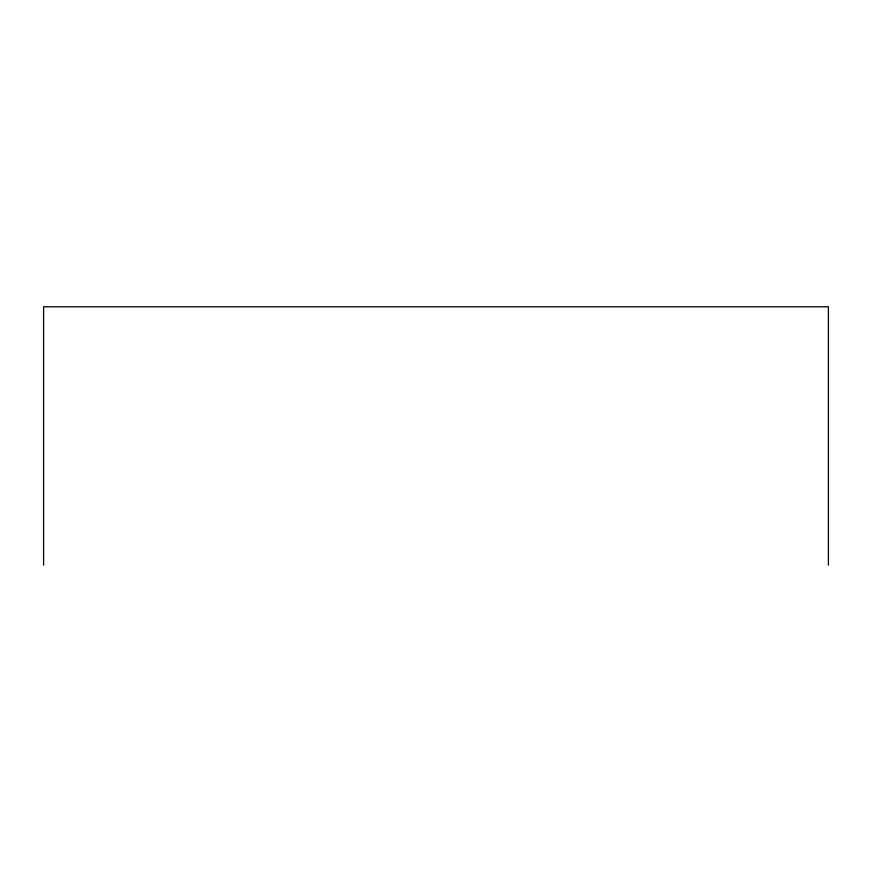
<?xml version="1.0" encoding="UTF-8"?>
<svg xmlns="http://www.w3.org/2000/svg" width="872" height="872" viewBox="0 0 872 872"><rect width="100%" height="100%" fill="white"/><g stroke="black" fill="none" stroke-linecap="round" stroke-linejoin="round"><path stroke-width="1.31" d="M828.4 565.209L828.4 306.791L43.6 306.791L43.6 565.209"/></g></svg>
